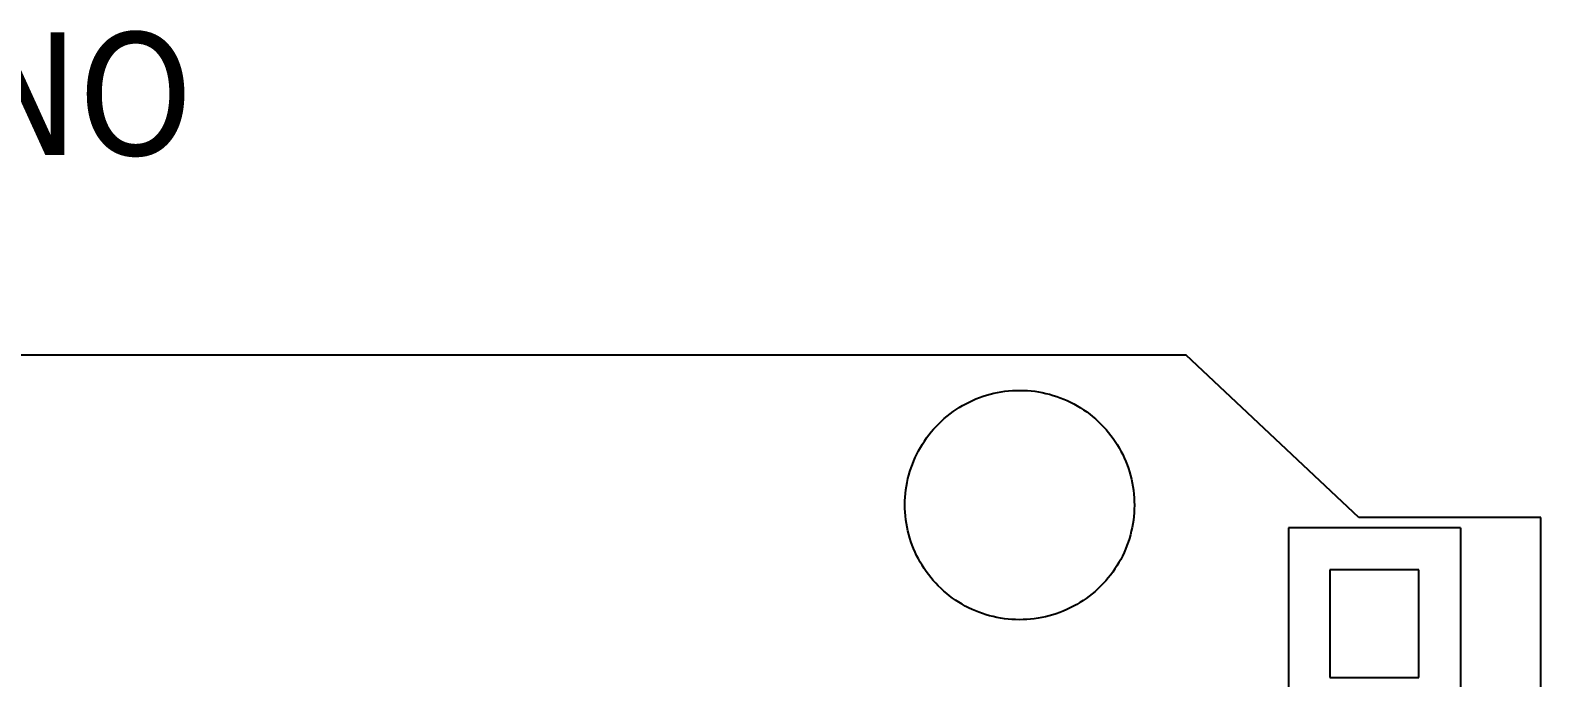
# Model space of a CAD drawing. Header units: millimetres. Extents: x 17.2 to 70.5, y -0.8 to 78.5.
# Drawn here: x 48.82 to 70.53, y 69.19 to 78.5 of the extents above; entities that cross this region are included whole.
import ezdxf

# ---------------------------------------------------------------- set-up
doc = ezdxf.new("R2010")
doc.units = ezdxf.units.MM
doc.layers.add('Edges', color=7, linetype='Continuous')
doc.styles.add('Tahoma', font='tahoma.ttf')

# ---------------------------------------------------------------- blocks, each defined once
blk = doc.blocks.new('Arduino Uno pl')
at = {"layer": 'Edges'}
for p, q in [((17.008, 42.565), (-15.06, 42.565)), ((19.491, 40.232), (17.008, 42.565)), ((22.106, 40.232), (19.491, 40.232)), ((22.106, -26.106), (22.106, 40.232)), ((20.951, 40.083), (18.478, 40.083)), ((18.478, 40.083), (18.478, 23.521)), ((20.951, 40.083), (18.478, 40.083)), ((20.951, 40.083), (20.951, 23.521)), ((20.352, 39.475), (19.076, 39.475)), ((19.076, 39.475), (19.076, 37.93)), ((20.352, 37.93), (20.352, 39.475)), ((19.076, 37.93), (20.352, 37.93))]:
    blk.add_line(p, q, dxfattribs=at)
blk.add_lwpolyline([(14.237, 38.804), (14.185, 38.817), (14.133, 38.832), (14.082, 38.849), (14.031, 38.867), (13.981, 38.887), (13.932, 38.909), (13.883, 38.932), (13.835, 38.957), (13.788, 38.983), (13.742, 39.011), (13.696, 39.04), (13.652, 39.071), (13.609, 39.103), (13.567, 39.137), (13.525, 39.172), (13.486, 39.208), (13.447, 39.246), (13.409, 39.285), (13.373, 39.325), (13.339, 39.366), (13.305, 39.409), (13.273, 39.452), (13.242, 39.496), (13.213, 39.542), (13.186, 39.588), (13.16, 39.636), (13.135, 39.684), (13.112, 39.732), (13.091, 39.782), (13.071, 39.832), (13.053, 39.883), (13.037, 39.934), (13.022, 39.986), (13.009, 40.039), (12.998, 40.092), (12.988, 40.145), (12.98, 40.198), (12.974, 40.252), (12.97, 40.305), (12.967, 40.359), (12.967, 40.413), (12.968, 40.467), (12.971, 40.521), (12.975, 40.575), (12.981, 40.629), (12.989, 40.682), (12.999, 40.735), (13.011, 40.788), (13.024, 40.84), (13.039, 40.892), (13.056, 40.943), (13.074, 40.994), (13.094, 41.044), (13.115, 41.094), (13.139, 41.142), (13.163, 41.19), (13.19, 41.237), (13.218, 41.284), (13.247, 41.329), (13.278, 41.373), (13.31, 41.416), (13.344, 41.459), (13.379, 41.5), (13.415, 41.54), (13.453, 41.578), (13.491, 41.616), (13.532, 41.652), (13.573, 41.687), (13.615, 41.72), (13.659, 41.752), (13.703, 41.783), (13.748, 41.812), (13.795, 41.839), (13.842, 41.866), (13.89, 41.89), (13.939, 41.913), (13.988, 41.934), (14.039, 41.954), (14.09, 41.972), (14.141, 41.989), (14.193, 42.003), (14.245, 42.016), (14.298, 42.027), (14.351, 42.037), (14.405, 42.045), (14.458, 42.051), (14.512, 42.055), (14.566, 42.058), (14.62, 42.058), (14.674, 42.057), (14.728, 42.055), (14.781, 42.05), (14.835, 42.044), (14.888, 42.036), (14.941, 42.026), (14.994, 42.014), (15.046, 42.001), (15.098, 41.986), (15.15, 41.97), (15.2, 41.951), (15.251, 41.931), (15.3, 41.91), (15.349, 41.887), (15.397, 41.862), (15.444, 41.835), (15.49, 41.808), (15.535, 41.778), (15.58, 41.747), (15.623, 41.715), (15.665, 41.681), (15.706, 41.646), (15.746, 41.61), (15.785, 41.573), (15.822, 41.534), (15.858, 41.494), (15.893, 41.452), (15.926, 41.41), (15.959, 41.367), (15.989, 41.322), (16.018, 41.277), (16.046, 41.23), (16.072, 41.183), (16.097, 41.135), (16.119, 41.086), (16.141, 41.037), (16.161, 40.986), (16.179, 40.936), (16.195, 40.884), (16.21, 40.832), (16.223, 40.78), (16.234, 40.727), (16.243, 40.674), (16.251, 40.621), (16.257, 40.567), (16.262, 40.513), (16.264, 40.459), (16.265, 40.405), (16.264, 40.351), (16.261, 40.297), (16.256, 40.244), (16.25, 40.19), (16.242, 40.137), (16.232, 40.084), (16.221, 40.031), (16.208, 39.979), (16.193, 39.927), (16.176, 39.875), (16.158, 39.825), (16.138, 39.775), (16.116, 39.725), (16.093, 39.676), (16.068, 39.628), (16.042, 39.581), (16.014, 39.535), (15.985, 39.49), (15.954, 39.446), (15.922, 39.402), (15.888, 39.36), (15.853, 39.319), (15.817, 39.279), (15.779, 39.24), (15.74, 39.203), (15.7, 39.167), (15.659, 39.132), (15.616, 39.099), (15.573, 39.067), (15.529, 39.036), (15.483, 39.007), (15.437, 38.979), (15.39, 38.953), (15.342, 38.929), (15.293, 38.906), (15.243, 38.884), (15.193, 38.865), (15.142, 38.846), (15.091, 38.83), (15.039, 38.815), (14.986, 38.802), (14.934, 38.791), (14.88, 38.782), (14.827, 38.774), (14.773, 38.768), (14.72, 38.764), (14.666, 38.761), (14.612, 38.76), (14.558, 38.761), (14.504, 38.764), (14.45, 38.769), (14.397, 38.775), (14.343, 38.783), (14.29, 38.793)], close=True, dxfattribs=at)
at = {"layer": 'Edges', "insert": (-12.436, 45.408), "char_height": 1.76179, "attachment_point": 7, "style": 'Tahoma'}
blk.add_mtext('ARDUINO UNO ', dxfattribs=at)

msp = doc.modelspace()

# ---------------------------------------------------------------- block references
msp.add_blockref('Arduino Uno pl', (48.426, 31.266))

doc.saveas('drawing.dxf')
